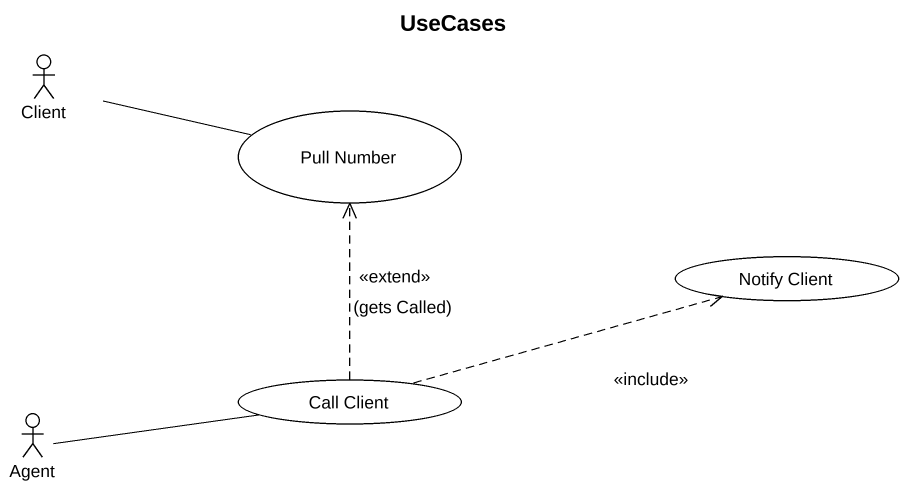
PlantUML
@startuml
title UseCases
actor Client
usecase "Pull Number" as Pull_Number
usecase "Notify Client" as Notify_Client
actor "Agent" as Agent_
usecase "Call Client" as Call_Client
Client -right- Pull_Number
Agent_ -right- Call_Client
Call_Client .up.> Pull_Number : <<extend>>\n(gets Called)
Call_Client .right.> Notify_Client : <<include>>
@enduml
